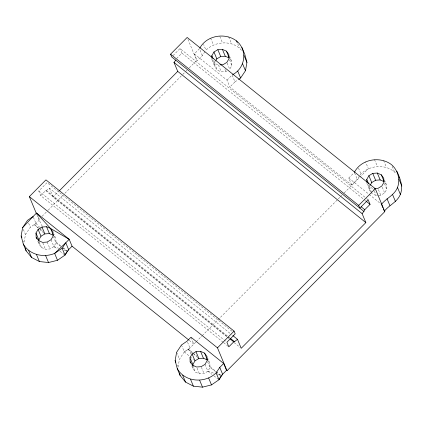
<?xml version="1.0" encoding="UTF-8"?>
<svg xmlns="http://www.w3.org/2000/svg" width="423" height="423" viewBox="0 0 423 423"><rect width="100%" height="100%" fill="white"/><g stroke="black" fill="none" stroke-linecap="round" stroke-linejoin="round"><path stroke-width="0.32" stroke-dasharray="2.12 1.59" d="M37.954 216.486L39.381 219.923L35.944 223.386L30.334 227.257L25.48 234.543L24.011 242.834L23.297 241.115M195.706 342.218L189.964 347.997L184.333 351.883L179.474 359.164L178.004 367.46L177.052 365.165M37.821 241.205L39.016 244.071L41.433 247.471L45.467 249.253L50.02 248.93L53.885 246.604L56.021 242.881L55.857 238.778L53.948 234.189M226.971 70.911L225.871 71.577L221.308 71.894L217.279 70.118L214.863 66.712L214.699 62.599L215.312 61.536M229.557 56.259L231.704 61.414L231.873 65.528L229.731 69.25L226.871 62.377M191.815 365.826L193.01 368.692L195.426 372.097L199.46 373.879L204.013 373.557L207.878 371.23L210.014 367.502L209.85 363.399L207.704 358.239M378.828 195.41L380.779 195.278L384.65 192.946L386.781 189.224L386.617 185.11L384.47 179.955M187.912 39.265L196.695 60.373L197.187 60.769L202.316 55.593L205.224 51.225M202.316 55.593L199.455 48.719L194.326 53.89L227.003 80.159L229.863 87.038L351.64 184.925L357.234 179.289L359.777 175.466M360.142 174.921C368.914 164.626 387.473 163.289 396.404 174.022M223.164 342.281L40.693 195.6L38.779 191.006L47.085 182.63L232.127 331.373M173.097 55.535L180.018 48.555L366.085 198.128M40.693 195.6L45.61 190.646L46.387 190.461L49.359 188.098L231.318 334.36M176.64 58.49L181.932 53.15L180.018 48.555M226.828 336.729L53.097 197.076L58.681 191.45M42.316 226.3L38.895 219.532L39.82 218.596M42.141 216.253L47.709 210.638M48.174 210.168L63.027 195.188M64.883 193.316L182.308 74.882M182.773 74.416L185.56 71.609M186.025 71.138L186.95 70.202M189.271 67.865L196.695 60.373M37.98 227.838L34.543 224.803L35.944 223.386L33.084 216.513M227.003 80.159L232.116 75.003L234.977 81.882L229.863 87.038M351.64 184.925L348.779 178.051L353.94 172.843M181.467 345.004L184.333 351.883L188.542 349.435L189.964 347.997L187.579 342.27M196.172 341.747L201.755 336.132M202.22 335.666L339.97 197.203M340.436 196.732L341.832 195.331M344.158 192.988L368.359 168.666L365.498 161.792M241.485 50.332C232.74 39.841 215.386 41.047 205.953 50.131L203.569 44.404M234.977 81.882L238.049 79.762M211.934 58.078L212.002 59.839L214.419 63.244L218.448 65.02L219.749 64.931M371.161 192.354L372.198 193.813L376.227 195.59L378.178 195.458M51.024 239.73L53.885 246.604L58.734 248.232M64.19 250.056L67.22 251.077M205.018 364.351L207.878 371.23L213.943 373.26M217.581 374.482L220.616 375.497M370.812 191.862L369.776 190.403L366.915 183.529L369.337 186.934L373.366 188.716L374.08 190.435M60.822 246.392L56.021 242.881L53.636 237.15M62.953 247.952L66.686 250.686L63.138 247.793M215.619 371.6L210.014 367.502L207.63 361.771M216.127 371.976L220.711 375.328M53.885 246.604L56.915 248.925M59.944 251.246L64.486 254.731M207.878 371.23L211.918 374.323M213.938 375.873L217.977 378.966M348.779 178.051L368.692 194.057M369.205 194.469L380.949 203.907M366.598 198.54L368.142 199.778M181.932 53.15L365.43 200.655M46.387 190.461L229.885 337.961M45.61 190.646L229.62 338.564M227.347 337.142L228.885 338.384M234.025 342.514L240.195 347.473M38.779 191.006L226.39 341.816M223.677 342.693L228.304 346.411M189.218 340.367L193.845 344.084L191.217 337.781M34.543 224.803L38.63 228.092M39.138 228.499L42.712 231.376M55.989 242.046L60.584 245.737M191.117 354.003L188.542 349.435L196.711 356.002M209.982 366.667L215.603 371.183M216.111 371.595L220.711 375.291M184.333 351.883L189.652 356.367M190.139 356.779L193.528 359.635M188.542 349.435L192.957 353.332M193.448 353.76L198.355 358.091M39.942 229.567L44.362 233.47M35.944 223.386L39.524 227.188M39.968 227.664L41.755 229.562M384.888 182.678L386.617 185.11M229.975 58.987L231.704 61.414M207.429 359.994L209.85 363.399M53.779 235.854L55.857 238.778M392.179 166.334L394.326 171.489M383.598 160.529L386.458 167.402M374.482 159.54L377.348 166.413M384.396 183.492L386.781 189.224M382.265 187.215L384.65 192.946M378.395 189.546L380.779 195.278M374.318 191.006L376.227 195.59M368.898 184.581L369.612 186.3L369.776 190.403M369.337 186.934L371.722 192.666M358.482 168.1L360.867 173.827M354.611 172.986L357.234 179.289M237.737 43.791L239.407 47.804M228.684 36.833L231.545 43.712M219.807 36.415L222.429 42.718M229.483 59.796L231.873 65.528M224.914 69.287L225.871 71.577M210.585 38.096L213.446 44.97M218.448 65.02L221.308 71.894M213.747 60.309L214.699 62.599M214.419 63.244L217.279 70.118M212.002 59.839L214.863 66.712M194.326 53.89L197.187 60.769M201.39 367.254L204.013 373.557M197.076 368.147L199.46 373.879M192.565 365.218L195.426 372.097M176.613 352.29L179.474 359.164M49.359 188.098L53.097 197.076M36.886 214.704L38.895 219.532M47.159 242.056L50.02 248.93M42.845 242.95L45.467 249.253M39.286 242.316L41.433 247.471M28.664 223.244L30.334 227.257M23.334 229.388L25.48 234.543M192.914 366.339L193.01 368.692M38.921 241.718L39.016 244.071"/><path stroke-width="0.63" d="M72.063 246.191L68.642 249.639L64.989 255.117L57.502 260.282L48.518 262.535L39.402 261.541L31.54 257.448L26.136 250.876L23.276 244.002L21.15 235.96L22.62 227.669L27.469 220.378L33.084 216.513L36.521 213.049L69.198 239.318L72.063 246.191L188.706 339.955M226.522 370.352L222.625 374.281L218.987 379.743L211.495 384.904L202.511 387.156L193.396 386.167L185.528 382.08L180.129 375.502L177.269 368.623L175.143 360.581L176.613 352.29L181.467 345.004L187.103 341.123L190.979 337.21L223.661 363.479L226.522 370.352L227.014 370.754L384.819 211.595L375.28 188.679L187.162 37.457L170.569 54.186L171.712 56.931L363.907 211.394L362.104 213.599L365.847 222.604L241.221 348.298L237.483 339.32L232.856 335.598M232.629 74.649C245.372 68.151 247.825 50.147 236.547 40.925C225.205 32.312 206.598 35.294 199.82 48.169M238.561 79.408L240.608 77.996L245.467 70.71L246.937 62.419L244.811 54.377L241.951 47.498M381.456 204.32C386.421 198.107 394.379 195.257 397.52 187.526C400.47 179.341 398.011 170.31 391.465 164.616C379.902 155.828 361.015 159.17 354.368 172.41M384.819 211.595L384.322 211.193C389.282 204.981 397.239 202.136 400.38 194.406C403.399 186.448 400.169 178.48 396.864 171.193M363.907 211.394L364.763 209.713L370.056 204.372L368.142 199.778L359.836 208.153L358.693 205.409L170.569 54.186M67.22 251.077L64.989 255.117L62.128 248.238L65.782 242.765L69.198 239.318L50.575 228.489L46.546 226.712L41.988 227.024L38.123 229.361L35.987 233.078L36.156 237.192L36.87 238.91M221.218 375.703L218.987 379.743L216.127 372.869L219.764 367.407L223.661 363.479M38.9 241.131L38.853 239.952L40.983 236.235L44.854 233.903L49.406 233.591L53.435 235.368L50.575 228.489L36.521 213.049M211.907 57.491L211.838 55.725L213.969 52.003L217.84 49.671L222.392 49.359L226.421 51.135L228.838 54.541L229.007 58.649L226.871 62.377L223.006 64.703L220.404 64.883M215.92 60.473L216.835 58.882L220.7 56.55L225.258 56.233L229.282 58.014M189.985 357.705L192.116 353.982L195.986 351.65L200.539 351.339L204.568 353.115L206.99 356.52L207.154 360.629L205.018 364.351L201.152 366.678L196.6 367L192.565 365.218L190.149 361.818L189.985 357.705L192.846 364.578L192.893 365.752M192.846 364.578L194.977 360.856L198.847 358.524L203.4 358.212L207.429 359.994L204.568 353.115M366.868 182.355L366.752 179.426L368.888 175.698L372.753 173.372L377.305 173.049L381.34 174.831L383.756 178.236L383.92 182.35L381.789 186.067L377.919 188.399L374.667 188.626M370.22 185.237L371.748 182.572L375.613 180.246L380.166 179.923L384.2 181.705L381.34 174.831M365.847 222.604L177.729 71.381L173.98 62.377L175.783 60.172M22.62 227.669L33.084 216.513M36.632 214.101L29.356 196.616L45.943 179.886L234.067 331.109L235.209 333.853L226.902 342.228L228.817 346.823L233.729 341.869L234.511 341.684L237.483 339.32M59.146 190.979L177.729 71.381M67.934 250.358L68.642 249.639L65.782 242.765L54.641 253.403C43.553 258.115 29.42 254.842 23.276 244.002M227.014 370.754L217.475 347.838L234.067 331.109M358.693 205.409L375.28 188.679M221.922 374.99L222.625 374.281L219.764 367.407M62.128 248.238L54.641 253.403L57.502 260.282M177.269 368.623C184.988 382.445 205.282 383.582 216.127 372.869M365.943 201.068L370.056 204.372M361.163 206.821L364.763 209.713M173.98 62.377L362.104 213.599M230.398 338.374L234.511 341.684M230.133 338.976L233.729 341.869M29.356 196.616L217.475 347.838M398.894 177.057L399.724 178.067M50.575 228.489L52.997 231.899L53.161 236.002L51.024 239.73L47.159 242.056L42.601 242.379L38.572 240.597L36.156 237.192M398.989 179.236L401.85 186.109M397.52 187.526L400.38 194.406M392.666 194.818L395.531 201.692M377.305 173.049L380.166 179.923M387.029 198.699L389.89 205.573M372.753 173.372L375.613 180.246M381.699 204.891L382.889 207.756M383.365 208.904L384.084 210.622M368.888 175.698L371.748 182.572M366.752 179.426L368.417 183.434M244.071 55.54L246.937 62.419M236.547 40.925L237.261 42.644M242.601 63.836L245.467 70.71M237.747 71.117L240.608 77.996M226.421 51.135L229.044 57.438M222.392 49.359L225.258 56.233M217.84 49.671L220.7 56.55M213.969 52.003L216.835 58.882M211.838 55.725L213.033 58.591M200.539 351.339L203.4 358.212M208.634 378.03L211.495 384.904M195.986 351.65L198.847 358.524M192.116 353.982L194.977 360.856M199.651 380.282L202.511 387.156M190.149 361.818L190.625 362.96M190.535 379.288L193.396 386.167M182.667 375.201L185.528 382.08M175.143 360.581L175.857 362.3M46.546 226.712L49.406 233.591M41.988 227.024L44.854 233.903M38.123 229.361L40.983 236.235M45.652 255.656L48.518 262.535M35.987 233.078L38.853 239.952M36.542 254.667L39.402 261.541M28.679 250.575L31.54 257.448M21.15 235.96L21.864 237.678M179.474 373.028L180.129 375.502M25.48 248.401L26.136 250.876"/></g></svg>
